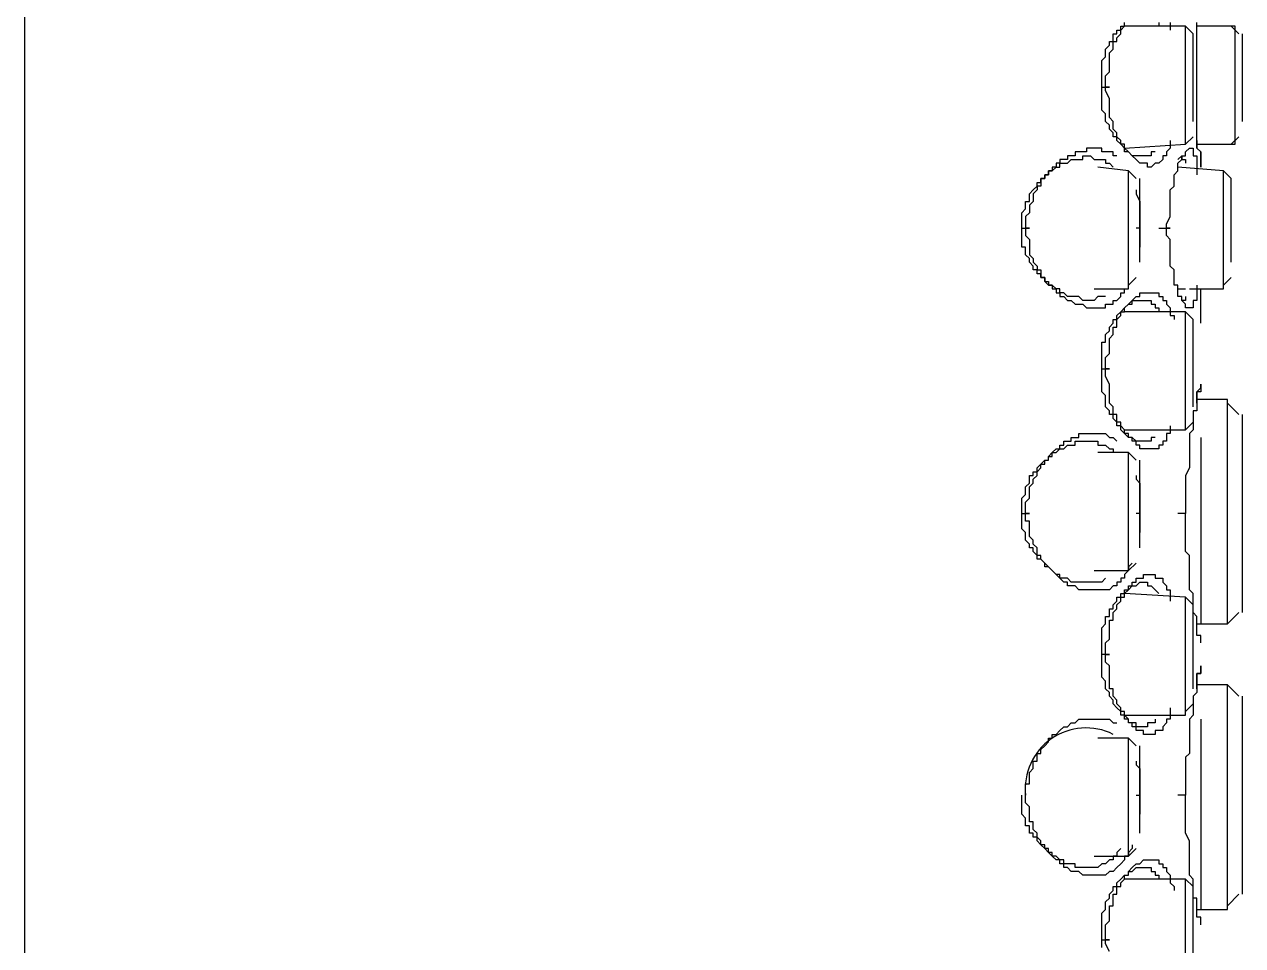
# Model space of a CAD drawing. Extents: x -1585 to -1165, y -4178 to -3881.
# Drawn here: x -1293.24 to -1283.72, y -3980.05 to -3972.85 of the extents above; entities that cross this region are included whole.
import ezdxf

# ---------------------------------------------------------------- set-up
doc = ezdxf.new("R2010")
doc.units = 0
doc.header["$LTSCALE"] = 7
doc.layers.add('DWG', color=7, linetype='CONTINUOUS')

msp = doc.modelspace()

# ---------------------------------------------------------------- linework, layer by layer
at = {"layer": 'DWG'}
for points in [[(-1293.2081, -3967.1498), (-1293.2378, -3967.1796), (-1293.2378, -4033.5221), (-1288.6563, -4033.5221), (-1284.0451, -4033.5221), (-1284.0451, -4008.0561), (-1284.0451, -4008.0263), (-1284.0451, -4007.9966), (-1284.0748, -4007.9966), (-1284.1046, -4007.9668)], [(-1284.4021, -3973.8436), (-1284.4318, -3973.8436), (-1284.4318, -3973.8733), (-1284.4616, -3973.8733), (-1284.4913, -3973.8733), (-1284.5211, -3973.8733), (-1284.5508, -3973.8733), (-1284.5806, -3973.8733), (-1284.6103, -3973.8436), (-1284.6401, -3973.8436), (-1284.6401, -3973.8138), (-1284.6698, -3973.7841), (-1284.6996, -3973.7543), (-1284.6996, -3973.7246), (-1284.7293, -3973.7246), (-1284.7293, -3973.6948), (-1284.7591, -3973.6651), (-1284.7591, -3973.6353), (-1284.7888, -3973.6056), (-1284.7888, -3973.5758), (-1284.7888, -3973.5461), (-1284.8186, -3973.5163), (-1284.8186, -3973.4866), (-1284.8186, -3973.4271), (-1284.8186, -3973.3973), (-1284.8186, -3973.3676), (-1284.8186, -3973.3378), (-1284.7888, -3973.3378), (-1284.7591, -3973.3378), (-1284.7888, -3973.3378), (-1284.7888, -3973.2783), (-1284.7888, -3973.2486), (-1284.7591, -3973.2188), (-1284.7591, -3973.1891), (-1284.7591, -3973.1593), (-1284.7591, -3973.1296), (-1284.7591, -3973.0998), (-1284.7591, -3973.0701), (-1284.7293, -3973.0403), (-1284.7293, -3973.0106), (-1284.7293, -3972.9808), (-1284.6996, -3972.9808), (-1284.6996, -3972.9511), (-1284.6698, -3972.9213), (-1284.6698, -3972.8916), (-1284.6401, -3972.8618), (-1284.6401, -3972.8321)], [(-1284.8186, -3973.3378), (-1284.8186, -3973.3081), (-1284.8186, -3973.2783), (-1284.8186, -3973.2486), (-1284.8186, -3973.2188), (-1284.8186, -3973.1891), (-1284.8186, -3973.1593), (-1284.8186, -3973.1296), (-1284.7888, -3973.0998), (-1284.7888, -3973.0701), (-1284.7888, -3973.0403), (-1284.7591, -3973.0106), (-1284.7591, -3972.9808), (-1284.7293, -3972.9808), (-1284.7293, -3972.9511), (-1284.7293, -3972.9213), (-1284.6996, -3972.9213), (-1284.6996, -3972.8916), (-1284.6698, -3972.8916), (-1284.6698, -3972.8618), (-1284.6401, -3972.8618), (-1284.6401, -3972.8321)], [(-1284.6401, -3973.8138), (-1284.1641, -3973.7841), (-1284.1641, -3973.4568), (-1284.1641, -3972.8618), (-1284.6401, -3972.8618)], [(-1284.3723, -3972.8321), (-1284.3723, -3972.8618)], [(-1284.2831, -3972.8321), (-1284.2831, -3972.8618), (-1284.2831, -3972.8916)], [(-1284.1046, -3973.6056), (-1284.1046, -3973.5758), (-1284.1046, -3973.5461), (-1284.1046, -3973.5163), (-1284.1046, -3973.4866), (-1284.1046, -3973.4568), (-1284.1046, -3973.3973), (-1284.1046, -3973.3378), (-1284.1046, -3973.2486), (-1284.1046, -3973.2188), (-1284.1046, -3973.1891), (-1284.1046, -3973.1593), (-1284.1046, -3973.0998), (-1284.1046, -3973.0701), (-1284.1046, -3973.0403), (-1284.1046, -3973.0106), (-1284.1046, -3972.9808), (-1284.1046, -3972.9511), (-1284.1046, -3972.9213), (-1284.1641, -3972.8618)], [(-1284.0748, -3973.7543), (-1284.0748, -3973.7841), (-1284.0748, -3973.8138), (-1284.0451, -3973.8436), (-1284.0451, -3973.8733), (-1284.0451, -3973.9031), (-1284.0451, -3973.9328), (-1284.0451, -3973.9626), (-1284.0451, -3973.9328), (-1284.0451, -3973.9031), (-1284.0451, -3973.8733), (-1284.0451, -3973.8436), (-1284.0748, -3973.8138), (-1284.0748, -3973.7841), (-1284.0748, -3973.7543), (-1284.0748, -3973.7246), (-1284.0748, -3973.6948), (-1284.0748, -3973.6651), (-1284.0748, -3973.6353), (-1284.0748, -3973.6056), (-1284.0748, -3973.5758), (-1284.0748, -3973.5461), (-1284.0748, -3973.5163), (-1284.0748, -3973.4568), (-1284.0748, -3973.3973), (-1284.0748, -3973.3378), (-1284.0748, -3973.2783), (-1284.0748, -3973.2188), (-1284.0748, -3973.1891), (-1284.0748, -3973.1593), (-1284.0748, -3973.1296), (-1284.0748, -3973.0998), (-1284.0748, -3973.0701), (-1284.0748, -3973.0403), (-1284.0748, -3973.0106), (-1284.0748, -3972.9808), (-1284.0748, -3972.9511), (-1284.0748, -3972.9213), (-1284.0748, -3972.8916), (-1284.0748, -3972.8618), (-1284.0748, -3972.8321)], [(-1284.0748, -3973.7841), (-1283.7773, -3973.7841), (-1283.7773, -3973.4568), (-1283.7773, -3972.8618), (-1284.0748, -3972.8618)], [(-1283.7476, -3972.9213), (-1283.8071, -3972.8618)], [(-1283.7178, -3973.6056), (-1283.7178, -3973.5758), (-1283.7178, -3973.5461), (-1283.7178, -3973.5163), (-1283.7178, -3973.4866), (-1283.7178, -3973.4568), (-1283.7178, -3973.3973), (-1283.7178, -3973.3378), (-1283.7178, -3973.2486), (-1283.7178, -3973.2188), (-1283.7178, -3973.1891), (-1283.7178, -3973.1593), (-1283.7178, -3973.0998), (-1283.7178, -3973.0701), (-1283.7178, -3973.0403), (-1283.7178, -3973.0106), (-1283.7178, -3972.9808), (-1283.7178, -3972.9511), (-1283.7178, -3972.9213)], [(-1284.2831, -3973.7543), (-1284.2831, -3973.7841), (-1284.2831, -3973.8138), (-1284.3128, -3973.8436), (-1284.3128, -3973.8733), (-1284.3426, -3973.8733), (-1284.3426, -3973.9031), (-1284.3723, -3973.9328), (-1284.4021, -3973.9328), (-1284.4318, -3973.9626), (-1284.4616, -3973.9626), (-1284.4616, -3973.9328), (-1284.4913, -3973.9328), (-1284.5211, -3973.9328), (-1284.5508, -3973.9031), (-1284.5806, -3973.8733), (-1284.6103, -3973.8436), (-1284.6401, -3973.8138), (-1284.6401, -3973.7841), (-1284.6698, -3973.7841), (-1284.6698, -3973.7543), (-1284.6996, -3973.7246), (-1284.6996, -3973.6948), (-1284.7293, -3973.6651), (-1284.7293, -3973.6353), (-1284.7293, -3973.6056), (-1284.7591, -3973.5758), (-1284.7591, -3973.5461), (-1284.7591, -3973.5163), (-1284.7591, -3973.4866), (-1284.7591, -3973.4568), (-1284.7591, -3973.4271), (-1284.7888, -3973.3676), (-1284.7888, -3973.3378)], [(-1284.1641, -3973.7841), (-1284.1046, -3973.7246)], [(-1283.8071, -3973.7841), (-1283.7476, -3973.7246)], [(-1284.6996, -3973.8733), (-1284.7293, -3973.8733), (-1284.7293, -3973.8436), (-1284.7591, -3973.8436), (-1284.7888, -3973.8436), (-1284.8186, -3973.8436), (-1284.8186, -3973.8138), (-1284.8483, -3973.8138), (-1284.8781, -3973.8138), (-1284.9078, -3973.8138), (-1284.9376, -3973.8138), (-1284.9376, -3973.8436), (-1284.9673, -3973.8436), (-1284.9971, -3973.8436), (-1285.0268, -3973.8436), (-1285.0268, -3973.8733), (-1285.0566, -3973.8733), (-1285.0863, -3973.8733), (-1285.0863, -3973.9031), (-1285.1161, -3973.9031), (-1285.1458, -3973.9031), (-1285.1458, -3973.9328), (-1285.1756, -3973.9328), (-1285.1756, -3973.9626), (-1285.2053, -3973.9626), (-1285.2053, -3973.9923), (-1285.2351, -3973.9923), (-1285.2351, -3974.0221), (-1285.2648, -3974.0221), (-1285.2648, -3974.0518), (-1285.2946, -3974.0518), (-1285.2946, -3974.0816), (-1285.2946, -3974.1113), (-1285.3243, -3974.1113), (-1285.3243, -3974.1411), (-1285.3541, -3974.1708), (-1285.3541, -3974.2006), (-1285.3541, -3974.2303), (-1285.3838, -3974.2601), (-1285.3838, -3974.2898), (-1285.3838, -3974.3196), (-1285.4136, -3974.3493), (-1285.4136, -3974.3791), (-1285.4136, -3974.4088), (-1285.4136, -3974.4386), (-1285.4136, -3974.4981), (-1285.3838, -3974.5278), (-1285.3838, -3974.5576), (-1285.3838, -3974.5873), (-1285.3838, -3974.6171), (-1285.3838, -3974.6468), (-1285.3541, -3974.6766), (-1285.3541, -3974.7063), (-1285.3243, -3974.7361), (-1285.3243, -3974.7658), (-1285.2946, -3974.7658), (-1285.2946, -3974.7956), (-1285.2946, -3974.8253), (-1285.2648, -3974.8253), (-1285.2648, -3974.8551), (-1285.2351, -3974.8551), (-1285.2351, -3974.8848), (-1285.2053, -3974.8848), (-1285.2053, -3974.9146), (-1285.1756, -3974.9146), (-1285.1756, -3974.9443), (-1285.1458, -3974.9443), (-1285.1458, -3974.9741), (-1285.1161, -3974.9741), (-1285.0863, -3975.0038), (-1285.0566, -3975.0038), (-1285.0268, -3975.0336), (-1284.9971, -3975.0336), (-1284.9673, -3975.0336), (-1284.9376, -3975.0633), (-1284.9078, -3975.0633), (-1284.8781, -3975.0633), (-1284.8483, -3975.0633), (-1284.8186, -3975.0633), (-1284.7888, -3975.0633), (-1284.7888, -3975.0336), (-1284.7591, -3975.0336), (-1284.7293, -3975.0336), (-1284.7293, -3975.0038), (-1284.6996, -3975.0038), (-1284.6698, -3974.9741), (-1284.6698, -3974.9443), (-1284.6401, -3974.9443), (-1284.6401, -3974.9146), (-1284.6103, -3974.9146), (-1284.6103, -3974.8848), (-1284.5508, -3974.8253)], [(-1284.3723, -3974.4386), (-1284.3426, -3974.4386), (-1284.3128, -3974.4386), (-1284.2831, -3974.4386), (-1284.3128, -3974.4386), (-1284.3128, -3974.4088), (-1284.2831, -3974.3493), (-1284.2831, -3974.2898), (-1284.2831, -3974.2601), (-1284.2831, -3974.2303), (-1284.2831, -3974.1708), (-1284.2831, -3974.1411), (-1284.2533, -3974.1113), (-1284.2533, -3974.0816), (-1284.2533, -3974.0518), (-1284.2533, -3974.0221), (-1284.2236, -3973.9923), (-1284.2236, -3973.9626), (-1284.2236, -3973.9328), (-1284.1938, -3973.9031), (-1284.1938, -3973.8733), (-1284.1641, -3973.8733), (-1284.1641, -3973.8436), (-1284.1343, -3973.8138), (-1284.1046, -3973.8138), (-1284.1046, -3973.8436), (-1284.1046, -3973.8733), (-1284.0748, -3973.8733), (-1284.0748, -3973.9031), (-1284.0748, -3973.9328), (-1284.0748, -3973.9626), (-1284.0748, -3973.9923), (-1284.0748, -3974.0221)], [(-1284.1343, -3973.8138), (-1284.1046, -3973.8138), (-1284.1046, -3973.8436), (-1284.1046, -3973.8733)], [(-1285.4433, -3974.4386), (-1285.4433, -3974.4088), (-1285.4433, -3974.3791), (-1285.4433, -3974.3493), (-1285.4433, -3974.3196), (-1285.4136, -3974.2898), (-1285.4136, -3974.2601), (-1285.4136, -3974.2303), (-1285.3838, -3974.2303), (-1285.3838, -3974.2006), (-1285.3838, -3974.1708), (-1285.3541, -3974.1411), (-1285.3243, -3974.1113), (-1285.3243, -3974.0816), (-1285.2946, -3974.0816), (-1285.2946, -3974.0518), (-1285.2648, -3974.0518), (-1285.2648, -3974.0221), (-1285.2351, -3974.0221), (-1285.2351, -3973.9923), (-1285.2053, -3973.9923), (-1285.1756, -3973.9626), (-1285.1458, -3973.9626), (-1285.1458, -3973.9328), (-1285.1161, -3973.9328), (-1285.0863, -3973.9328), (-1285.0566, -3973.9031), (-1285.0268, -3973.9031), (-1284.9971, -3973.9031), (-1284.9673, -3973.9031), (-1284.9673, -3973.8733), (-1284.9376, -3973.8733), (-1284.9078, -3973.8733), (-1284.8781, -3973.9031), (-1284.8483, -3973.9031), (-1284.8186, -3973.9031), (-1284.7888, -3973.9031), (-1284.7888, -3973.9328), (-1284.7591, -3973.9328), (-1284.7293, -3973.9626)], [(-1284.2236, -3973.9031), (-1284.1938, -3973.8733), (-1284.1938, -3973.9031), (-1284.1641, -3973.9031), (-1284.1641, -3973.9328)], [(-1284.0451, -3973.9626), (-1284.0451, -3973.9328)], [(-1284.8781, -3974.9146), (-1284.6103, -3974.9146), (-1284.6103, -3973.9923), (-1284.8483, -3973.9626)], [(-1284.5508, -3974.0518), (-1284.6103, -3973.9923)], [(-1284.1343, -3974.9146), (-1283.8666, -3974.9146), (-1283.8666, -3974.5576), (-1283.8666, -3973.9923), (-1284.2236, -3973.9626)], [(-1283.8071, -3974.7063), (-1283.8071, -3974.6766), (-1283.8071, -3974.6468), (-1283.8071, -3974.6171), (-1283.8071, -3974.5873), (-1283.8071, -3974.5576), (-1283.8071, -3974.5278), (-1283.8071, -3974.4386), (-1283.8071, -3974.3791), (-1283.8071, -3974.3196), (-1283.8071, -3974.2898), (-1283.8071, -3974.2601), (-1283.8071, -3974.2303), (-1283.8071, -3974.2006), (-1283.8071, -3974.1708), (-1283.8071, -3974.1411), (-1283.8071, -3974.1113), (-1283.8071, -3974.0816), (-1283.8071, -3974.0518), (-1283.8666, -3973.9923)], [(-1284.5211, -3974.7063), (-1284.5211, -3974.6766), (-1284.5211, -3974.6468), (-1284.5211, -3974.6171), (-1284.5211, -3974.5873), (-1284.5211, -3974.5576), (-1284.5211, -3974.5278), (-1284.5211, -3974.4386), (-1284.5211, -3974.3791), (-1284.5211, -3974.3196), (-1284.5211, -3974.2898), (-1284.5211, -3974.2601), (-1284.5211, -3974.2303), (-1284.5211, -3974.2006), (-1284.5211, -3974.1708), (-1284.5211, -3974.1411), (-1284.5211, -3974.1113), (-1284.5211, -3974.0816), (-1284.5211, -3974.0518)], [(-1284.5508, -3974.1411), (-1284.5508, -3974.1708), (-1284.5211, -3974.2303), (-1284.5211, -3974.2601), (-1284.5211, -3974.2898), (-1284.5211, -3974.3196), (-1284.5211, -3974.3791), (-1284.5211, -3974.4088), (-1284.5211, -3974.4386), (-1284.5211, -3974.5278), (-1284.5211, -3974.5576), (-1284.5211, -3974.5873)], [(-1284.7888, -3974.9741), (-1284.8186, -3974.9741), (-1284.8483, -3974.9741), (-1284.8781, -3975.0038), (-1284.9078, -3975.0038), (-1284.9376, -3975.0038), (-1284.9673, -3975.0038), (-1284.9971, -3974.9741), (-1285.0268, -3974.9741), (-1285.0566, -3974.9741), (-1285.0863, -3974.9741), (-1285.1161, -3974.9443), (-1285.1458, -3974.9443), (-1285.1458, -3974.9146), (-1285.1756, -3974.9146), (-1285.2053, -3974.8848), (-1285.2351, -3974.8848), (-1285.2648, -3974.8551), (-1285.2648, -3974.8253), (-1285.2946, -3974.8253), (-1285.2946, -3974.7956), (-1285.3243, -3974.7956), (-1285.3243, -3974.7658), (-1285.3541, -3974.7658), (-1285.3541, -3974.7361), (-1285.3838, -3974.7063), (-1285.3838, -3974.6766), (-1285.4136, -3974.6468), (-1285.4136, -3974.6171), (-1285.4136, -3974.5873), (-1285.4433, -3974.5873), (-1285.4433, -3974.5576), (-1285.4433, -3974.5278), (-1285.4433, -3974.4981), (-1285.4433, -3974.4683), (-1285.4433, -3974.4386), (-1285.4136, -3974.4386), (-1285.3838, -3974.4386), (-1285.4136, -3974.4386)], [(-1284.5211, -3974.4386), (-1284.5508, -3974.4386)], [(-1284.0748, -3974.8848), (-1284.0748, -3974.9146), (-1284.0748, -3974.9443), (-1284.0748, -3974.9741), (-1284.0748, -3975.0038), (-1284.1046, -3975.0038), (-1284.1046, -3975.0336), (-1284.1046, -3975.0633), (-1284.1343, -3975.0633), (-1284.1641, -3975.0633), (-1284.1641, -3975.0336), (-1284.1938, -3975.0038), (-1284.1938, -3974.9741), (-1284.2236, -3974.9741), (-1284.2236, -3974.9443), (-1284.2236, -3974.9146), (-1284.2236, -3974.8848), (-1284.2533, -3974.8848), (-1284.2533, -3974.8551), (-1284.2533, -3974.8253), (-1284.2533, -3974.7956), (-1284.2533, -3974.7658), (-1284.2831, -3974.7361), (-1284.2831, -3974.7063), (-1284.2831, -3974.6766), (-1284.2831, -3974.6171), (-1284.2831, -3974.5873), (-1284.2831, -3974.5278), (-1284.3128, -3974.4981), (-1284.3128, -3974.4386)], [(-1283.8666, -3974.8848), (-1283.8071, -3974.8253)], [(-1284.4021, -3976.0748), (-1284.4318, -3976.0748), (-1284.4318, -3976.1046), (-1284.4616, -3976.1046), (-1284.4913, -3976.1046), (-1284.5211, -3976.1046), (-1284.5508, -3976.1046), (-1284.5806, -3976.0748), (-1284.6103, -3976.0748), (-1284.6401, -3976.0451), (-1284.6698, -3976.0153), (-1284.6698, -3975.9856), (-1284.6996, -3975.9856), (-1284.6996, -3975.9558), (-1284.7293, -3975.9261), (-1284.7293, -3975.8963), (-1284.7591, -3975.8963), (-1284.7591, -3975.8666), (-1284.7888, -3975.8368), (-1284.7888, -3975.8071), (-1284.7888, -3975.7476), (-1284.8186, -3975.7178), (-1284.8186, -3975.6881), (-1284.8186, -3975.6583), (-1284.8186, -3975.6286), (-1284.8186, -3975.5988), (-1284.8186, -3975.5393), (-1284.7888, -3975.5393), (-1284.7591, -3975.5393), (-1284.7888, -3975.5393), (-1284.7888, -3975.5096), (-1284.7888, -3975.4798), (-1284.7888, -3975.4501), (-1284.7591, -3975.4203), (-1284.7591, -3975.3906), (-1284.7591, -3975.3608), (-1284.7591, -3975.3311), (-1284.7591, -3975.3013), (-1284.7293, -3975.2716), (-1284.7293, -3975.2418), (-1284.7293, -3975.2121), (-1284.6996, -3975.2121), (-1284.6996, -3975.1823), (-1284.6996, -3975.1526), (-1284.6698, -3975.1228), (-1284.6698, -3975.0931), (-1284.6401, -3975.0931), (-1284.6401, -3975.0633), (-1284.6103, -3975.0336), (-1284.5806, -3975.0038), (-1284.5508, -3974.9741), (-1284.5211, -3974.9741), (-1284.5211, -3974.9443), (-1284.4913, -3974.9443), (-1284.4616, -3974.9443), (-1284.4318, -3974.9443), (-1284.4021, -3974.9443), (-1284.3723, -3974.9443), (-1284.3723, -3974.9741), (-1284.3426, -3974.9741), (-1284.3426, -3975.0038), (-1284.3128, -3975.0038), (-1284.3128, -3975.0336), (-1284.2831, -3975.0633), (-1284.2831, -3975.0931), (-1284.2831, -3975.1228), (-1284.2533, -3975.1228), (-1284.2533, -3975.1526)], [(-1284.2236, -3974.9146), (-1284.1641, -3974.9146)], [(-1284.1641, -3974.9741), (-1284.1641, -3975.0038), (-1284.1938, -3975.0038)], [(-1284.0451, -3975.1823), (-1284.0451, -3974.9146)], [(-1284.8186, -3975.5393), (-1284.8186, -3975.5096), (-1284.8186, -3975.4798), (-1284.8186, -3975.4501), (-1284.8186, -3975.4203), (-1284.8186, -3975.3906), (-1284.8186, -3975.3608), (-1284.8186, -3975.3311), (-1284.7888, -3975.3311), (-1284.7888, -3975.3013), (-1284.7888, -3975.2716), (-1284.7591, -3975.2418), (-1284.7591, -3975.2121), (-1284.7293, -3975.1823), (-1284.7293, -3975.1526), (-1284.6996, -3975.1526), (-1284.6996, -3975.1228), (-1284.6698, -3975.0931), (-1284.6401, -3975.0633), (-1284.6103, -3975.0336), (-1284.5806, -3975.0336), (-1284.5806, -3975.0038), (-1284.5508, -3975.0038), (-1284.5211, -3975.0038), (-1284.4913, -3975.0038), (-1284.4616, -3975.0038), (-1284.4318, -3975.0038), (-1284.4318, -3975.0336), (-1284.4021, -3975.0336), (-1284.4021, -3975.0633), (-1284.3723, -3975.0633), (-1284.3723, -3975.0931)], [(-1284.6401, -3976.0153), (-1284.1641, -3976.0153), (-1284.1641, -3975.6583), (-1284.1641, -3975.0931), (-1284.6401, -3975.0931)], [(-1284.1046, -3975.8368), (-1284.1046, -3975.8071), (-1284.1046, -3975.7773), (-1284.1046, -3975.7476), (-1284.1046, -3975.6881), (-1284.1046, -3975.6583), (-1284.1046, -3975.6286), (-1284.1046, -3975.5393), (-1284.1046, -3975.4798), (-1284.1046, -3975.4501), (-1284.1046, -3975.3906), (-1284.1046, -3975.3608), (-1284.1046, -3975.3311), (-1284.1046, -3975.3013), (-1284.1046, -3975.2716), (-1284.1046, -3975.2418), (-1284.1046, -3975.2121), (-1284.1046, -3975.1823), (-1284.1046, -3975.1526), (-1284.1641, -3975.0931)], [(-1284.2831, -3975.9856), (-1284.2831, -3976.0153), (-1284.2831, -3976.0451), (-1284.3128, -3976.0451), (-1284.3128, -3976.0748), (-1284.3128, -3976.1046), (-1284.3426, -3976.1046), (-1284.3426, -3976.1343), (-1284.3723, -3976.1343), (-1284.3723, -3976.1641), (-1284.4021, -3976.1641), (-1284.4318, -3976.1641), (-1284.4616, -3976.1641), (-1284.4913, -3976.1641), (-1284.5211, -3976.1641), (-1284.5211, -3976.1343), (-1284.5508, -3976.1343), (-1284.5508, -3976.1046), (-1284.5806, -3976.1046), (-1284.5806, -3976.0748), (-1284.6103, -3976.0748), (-1284.6103, -3976.0451), (-1284.6401, -3976.0451), (-1284.6401, -3976.0153), (-1284.6698, -3975.9856), (-1284.6698, -3975.9558), (-1284.6996, -3975.9558), (-1284.6996, -3975.9261), (-1284.6996, -3975.8963), (-1284.7293, -3975.8963), (-1284.7293, -3975.8666), (-1284.7293, -3975.8368), (-1284.7591, -3975.8071), (-1284.7591, -3975.7773), (-1284.7591, -3975.7476), (-1284.7591, -3975.7178), (-1284.7591, -3975.6881), (-1284.7591, -3975.6583), (-1284.7888, -3975.5988), (-1284.7888, -3975.5393)], [(-1284.0748, -3975.8071), (-1284.0748, -3975.7773), (-1284.0748, -3975.7476), (-1284.0748, -3975.7178), (-1284.0451, -3975.6881), (-1284.0451, -3975.6583), (-1284.0451, -3975.6881), (-1284.0451, -3975.7178), (-1284.0748, -3975.7178), (-1284.0748, -3975.7476), (-1284.0748, -3975.7773), (-1284.0748, -3975.8071), (-1284.0748, -3975.8368), (-1284.0748, -3975.8666), (-1284.1046, -3975.8666), (-1284.1046, -3975.8963), (-1284.1046, -3975.9261), (-1284.1046, -3975.9856), (-1284.1046, -3976.0153), (-1284.1343, -3976.0451), (-1284.1343, -3976.1046), (-1284.1343, -3976.1343), (-1284.1343, -3976.1641), (-1284.1343, -3976.2236), (-1284.1343, -3976.2831), (-1284.1343, -3976.3128), (-1284.1641, -3976.3723), (-1284.1641, -3976.4021), (-1284.1641, -3976.4616), (-1284.1641, -3976.5211), (-1284.1641, -3976.5508), (-1284.1641, -3976.6698), (-1284.1938, -3976.6698), (-1284.2236, -3976.6698)], [(-1284.0748, -3977.5326), (-1284.0451, -3977.5326), (-1283.8368, -3977.5326), (-1283.8368, -3975.7773), (-1284.0451, -3975.7773), (-1284.0748, -3975.7773)], [(-1283.7476, -3975.8963), (-1283.8368, -3975.8071)], [(-1283.7178, -3977.4433), (-1283.7178, -3977.4136), (-1283.7178, -3977.3838), (-1283.7178, -3977.3541), (-1283.7178, -3977.3243), (-1283.7178, -3977.2946), (-1283.7178, -3977.2648), (-1283.7178, -3977.2351), (-1283.7178, -3977.2053), (-1283.7178, -3977.1756), (-1283.7178, -3977.1458), (-1283.7178, -3977.1161), (-1283.7178, -3977.0863), (-1283.7178, -3977.0566), (-1283.7178, -3977.0268), (-1283.7178, -3976.9971), (-1283.7178, -3976.9376), (-1283.7178, -3976.9078), (-1283.7178, -3976.8781), (-1283.7178, -3976.8186), (-1283.7178, -3976.7888), (-1283.7178, -3976.7591), (-1283.7178, -3976.6996), (-1283.7178, -3976.6698), (-1283.7178, -3976.6103), (-1283.7178, -3976.5806), (-1283.7178, -3976.5508), (-1283.7178, -3976.5211), (-1283.7178, -3976.4318), (-1283.7178, -3976.4021), (-1283.7178, -3976.3723), (-1283.7178, -3976.3426), (-1283.7178, -3976.2831), (-1283.7178, -3976.2533), (-1283.7178, -3976.2236), (-1283.7178, -3976.1938), (-1283.7178, -3976.1641), (-1283.7178, -3976.1343), (-1283.7178, -3976.1046), (-1283.7178, -3976.0748), (-1283.7178, -3976.0451), (-1283.7178, -3976.0153), (-1283.7178, -3975.9856), (-1283.7178, -3975.9558), (-1283.7178, -3975.9261), (-1283.7178, -3975.8963)], [(-1284.1641, -3976.0153), (-1284.1046, -3975.9558)], [(-1284.7888, -3977.1756), (-1284.8186, -3977.2053), (-1284.8483, -3977.2053), (-1284.8781, -3977.2053), (-1284.9078, -3977.2053), (-1284.9376, -3977.2053), (-1284.9673, -3977.2053), (-1284.9971, -3977.2053), (-1285.0268, -3977.2053), (-1285.0566, -3977.2053), (-1285.0863, -3977.1756), (-1285.1161, -3977.1756), (-1285.1458, -3977.1756), (-1285.1458, -3977.1458), (-1285.1756, -3977.1458), (-1285.2053, -3977.1161), (-1285.2351, -3977.0863), (-1285.2648, -3977.0863), (-1285.2648, -3977.0566), (-1285.2946, -3977.0268), (-1285.3243, -3977.0268), (-1285.3243, -3976.9971), (-1285.3541, -3976.9673), (-1285.3541, -3976.9376), (-1285.3838, -3976.9376), (-1285.3838, -3976.9078), (-1285.4136, -3976.8781), (-1285.4136, -3976.8483), (-1285.4136, -3976.8186), (-1285.4433, -3976.7888), (-1285.4433, -3976.7591), (-1285.4433, -3976.7293), (-1285.4433, -3976.6996), (-1285.4433, -3976.6698), (-1285.4136, -3976.6698), (-1285.3838, -3976.6698), (-1285.4136, -3976.6698), (-1285.4136, -3976.6103), (-1285.4136, -3976.5806), (-1285.3838, -3976.5508), (-1285.3838, -3976.5211), (-1285.3838, -3976.4913), (-1285.3838, -3976.4616), (-1285.3541, -3976.4318), (-1285.3541, -3976.4021), (-1285.3243, -3976.3723), (-1285.3243, -3976.3426), (-1285.2946, -3976.3128), (-1285.2946, -3976.2831), (-1285.2648, -3976.2831), (-1285.2648, -3976.2533), (-1285.2351, -3976.2533), (-1285.2351, -3976.2236), (-1285.2053, -3976.1938), (-1285.1756, -3976.1641), (-1285.1458, -3976.1641), (-1285.1458, -3976.1343), (-1285.1161, -3976.1343), (-1285.1161, -3976.1046), (-1285.0863, -3976.1046), (-1285.0566, -3976.1046), (-1285.0566, -3976.0748), (-1285.0268, -3976.0748), (-1284.9971, -3976.0748), (-1284.9971, -3976.0451), (-1284.9673, -3976.0451), (-1284.9376, -3976.0451), (-1284.9078, -3976.0451), (-1284.8781, -3976.0451), (-1284.8483, -3976.0451), (-1284.8186, -3976.0451), (-1284.7888, -3976.0451), (-1284.7591, -3976.0748), (-1284.7293, -3976.0748), (-1284.6996, -3976.1046)], [(-1285.4433, -3976.6698), (-1285.4433, -3976.6401), (-1285.4433, -3976.6103), (-1285.4433, -3976.5806), (-1285.4433, -3976.5508), (-1285.4136, -3976.5211), (-1285.4136, -3976.4913), (-1285.4136, -3976.4616), (-1285.3838, -3976.4318), (-1285.3838, -3976.4021), (-1285.3838, -3976.3723), (-1285.3541, -3976.3723), (-1285.3541, -3976.3426), (-1285.3243, -3976.3426), (-1285.3243, -3976.3128), (-1285.2946, -3976.2831), (-1285.2648, -3976.2533), (-1285.2351, -3976.2533), (-1285.2351, -3976.2236), (-1285.2053, -3976.2236), (-1285.2053, -3976.1938), (-1285.1756, -3976.1938), (-1285.1458, -3976.1641), (-1285.1161, -3976.1641), (-1285.0863, -3976.1343), (-1285.0566, -3976.1343), (-1285.0268, -3976.1343), (-1285.0268, -3976.1046), (-1284.9971, -3976.1046), (-1284.9673, -3976.1046), (-1284.9376, -3976.1046), (-1284.9078, -3976.1046), (-1284.8781, -3976.1046), (-1284.8483, -3976.1046), (-1284.8483, -3976.1343), (-1284.8186, -3976.1343), (-1284.7888, -3976.1343), (-1284.7591, -3976.1641), (-1284.7293, -3976.1641), (-1284.7293, -3976.1938)], [(-1284.0451, -3976.0748), (-1284.0451, -3977.5326)], [(-1284.8781, -3977.1161), (-1284.6103, -3977.1161), (-1284.6103, -3976.7591), (-1284.6103, -3976.1938), (-1284.8483, -3976.1938)], [(-1284.5508, -3976.2533), (-1284.6103, -3976.1938)], [(-1284.5211, -3976.9376), (-1284.5211, -3976.9078), (-1284.5211, -3976.8781), (-1284.5211, -3976.8483), (-1284.5211, -3976.8186), (-1284.5211, -3976.7591), (-1284.5211, -3976.7293), (-1284.5211, -3976.6698), (-1284.5211, -3976.5806), (-1284.5211, -3976.5508), (-1284.5211, -3976.5211), (-1284.5211, -3976.4913), (-1284.5211, -3976.4318), (-1284.5211, -3976.4021), (-1284.5211, -3976.3723), (-1284.5211, -3976.3426), (-1284.5211, -3976.3128), (-1284.5211, -3976.2831), (-1284.5211, -3976.2533)], [(-1284.5508, -3976.3723), (-1284.5508, -3976.4021), (-1284.5211, -3976.4318), (-1284.5211, -3976.4616), (-1284.5211, -3976.5211), (-1284.5211, -3976.5508), (-1284.5211, -3976.5806), (-1284.5211, -3976.6103), (-1284.5211, -3976.6698), (-1284.5211, -3976.7293), (-1284.5211, -3976.7591), (-1284.5211, -3976.8186)], [(-1284.5806, -3977.0566), (-1284.6103, -3977.0863), (-1284.6103, -3977.1161), (-1284.6401, -3977.1458), (-1284.6401, -3977.1756), (-1284.6698, -3977.1756), (-1284.6698, -3977.2053), (-1284.6996, -3977.2053), (-1284.6996, -3977.2351), (-1284.7293, -3977.2351), (-1284.7591, -3977.2648), (-1284.7888, -3977.2648), (-1284.8186, -3977.2648), (-1284.8483, -3977.2648), (-1284.8781, -3977.2648), (-1284.9078, -3977.2648), (-1284.9376, -3977.2648), (-1284.9673, -3977.2648), (-1284.9971, -3977.2648), (-1285.0268, -3977.2351), (-1285.0566, -3977.2351), (-1285.0863, -3977.2351), (-1285.0863, -3977.2053), (-1285.1161, -3977.2053), (-1285.1458, -3977.1756), (-1285.1756, -3977.1458), (-1285.2053, -3977.1161), (-1285.2351, -3977.0863), (-1285.2648, -3977.0566), (-1285.2946, -3977.0268), (-1285.2946, -3976.9971), (-1285.3243, -3976.9971), (-1285.3243, -3976.9673), (-1285.3243, -3976.9376), (-1285.3541, -3976.9078), (-1285.3541, -3976.8781), (-1285.3838, -3976.8483), (-1285.3838, -3976.8186), (-1285.3838, -3976.7888), (-1285.3838, -3976.7591), (-1285.3838, -3976.7293), (-1285.4136, -3976.7293), (-1285.4136, -3976.6698)], [(-1284.5211, -3976.6698), (-1284.5508, -3976.6698)], [(-1284.0451, -3977.6813), (-1284.0451, -3977.6516), (-1284.0451, -3977.6218), (-1284.0748, -3977.6218), (-1284.0748, -3977.5921), (-1284.0748, -3977.5623), (-1284.0748, -3977.5326), (-1284.0748, -3977.5028), (-1284.0748, -3977.4731), (-1284.1046, -3977.4433), (-1284.1046, -3977.4136), (-1284.1046, -3977.3838), (-1284.1046, -3977.3541), (-1284.1046, -3977.2946), (-1284.1343, -3977.2648), (-1284.1343, -3977.2351), (-1284.1343, -3977.1756), (-1284.1343, -3977.1458), (-1284.1343, -3977.0863), (-1284.1343, -3977.0566), (-1284.1343, -3976.9971), (-1284.1641, -3976.9673), (-1284.1641, -3976.9078), (-1284.1641, -3976.8483), (-1284.1641, -3976.8186), (-1284.1641, -3976.7591), (-1284.1641, -3976.6698)], [(-1284.6103, -3977.1161), (-1284.5508, -3977.0566)], [(-1284.2831, -3978.1871), (-1284.2831, -3978.2168), (-1284.2831, -3978.2466), (-1284.2831, -3978.2763), (-1284.3128, -3978.2763), (-1284.3128, -3978.3061), (-1284.3426, -3978.3358), (-1284.3426, -3978.3656), (-1284.3723, -3978.3656), (-1284.4021, -3978.3656), (-1284.4021, -3978.3953), (-1284.4318, -3978.3953), (-1284.4616, -3978.3953), (-1284.4913, -3978.3953), (-1284.4913, -3978.3656), (-1284.5211, -3978.3656), (-1284.5508, -3978.3656), (-1284.5508, -3978.3358), (-1284.5806, -3978.3358), (-1284.5806, -3978.3061), (-1284.6103, -3978.3061), (-1284.6103, -3978.2763), (-1284.6401, -3978.2466), (-1284.6401, -3978.2168), (-1284.6698, -3978.2168), (-1284.6698, -3978.1871), (-1284.6996, -3978.1573), (-1284.6996, -3978.1276), (-1284.7293, -3978.0978), (-1284.7293, -3978.0681), (-1284.7293, -3978.0383), (-1284.7591, -3978.0383), (-1284.7591, -3978.0086), (-1284.7591, -3977.9788), (-1284.7591, -3977.9491), (-1284.7591, -3977.9193), (-1284.7591, -3977.8896), (-1284.7591, -3977.8598), (-1284.7888, -3977.8301), (-1284.7888, -3977.7706), (-1284.7888, -3977.7111), (-1284.7888, -3977.6813), (-1284.7591, -3977.6516), (-1284.7591, -3977.6218), (-1284.7591, -3977.5921), (-1284.7591, -3977.5623), (-1284.7591, -3977.5326), (-1284.7591, -3977.5028), (-1284.7293, -3977.5028), (-1284.7293, -3977.4731), (-1284.7293, -3977.4433), (-1284.6996, -3977.4136), (-1284.6996, -3977.3838), (-1284.6698, -3977.3541), (-1284.6698, -3977.3243), (-1284.6401, -3977.3243), (-1284.6401, -3977.2946), (-1284.6103, -3977.2648), (-1284.6103, -3977.2351), (-1284.5806, -3977.2351), (-1284.5806, -3977.2053), (-1284.5508, -3977.2053), (-1284.5508, -3977.1756), (-1284.5211, -3977.1756), (-1284.4913, -3977.1756), (-1284.4913, -3977.1458), (-1284.4616, -3977.1458), (-1284.4318, -3977.1458), (-1284.4021, -3977.1458), (-1284.4021, -3977.1756), (-1284.3723, -3977.1756), (-1284.3426, -3977.1756), (-1284.3426, -3977.2053), (-1284.3128, -3977.2351), (-1284.3128, -3977.2648), (-1284.2831, -3977.2648), (-1284.2831, -3977.2946), (-1284.2831, -3977.3243), (-1284.2831, -3977.3541)], [(-1284.7888, -3977.7706), (-1284.7591, -3977.7706), (-1284.7888, -3977.7706), (-1284.8186, -3977.7706), (-1284.8186, -3977.7408), (-1284.8186, -3977.7111), (-1284.8186, -3977.6813), (-1284.8186, -3977.6516), (-1284.8186, -3977.6218), (-1284.8186, -3977.5921), (-1284.8186, -3977.5623), (-1284.7888, -3977.5326), (-1284.7888, -3977.5028), (-1284.7888, -3977.4731), (-1284.7591, -3977.4731), (-1284.7591, -3977.4433), (-1284.7591, -3977.4136), (-1284.7293, -3977.4136), (-1284.7293, -3977.3838), (-1284.6996, -3977.3541), (-1284.6996, -3977.3243), (-1284.6698, -3977.3243), (-1284.6698, -3977.2946), (-1284.6401, -3977.2946), (-1284.6401, -3977.2648), (-1284.6103, -3977.2648), (-1284.5806, -3977.2351), (-1284.5508, -3977.2351), (-1284.5211, -3977.2053), (-1284.4913, -3977.2053), (-1284.4616, -3977.2053), (-1284.4616, -3977.2351), (-1284.4318, -3977.2351), (-1284.4021, -3977.2648), (-1284.3723, -3977.2946)], [(-1284.6401, -3978.2466), (-1284.1641, -3978.2466), (-1284.1641, -3977.3243), (-1284.6401, -3977.2946)], [(-1284.1046, -3978.0383), (-1284.1046, -3978.0086), (-1284.1046, -3977.9788), (-1284.1046, -3977.9491), (-1284.1046, -3977.9193), (-1284.1046, -3977.8896), (-1284.1046, -3977.8598), (-1284.1046, -3977.7706), (-1284.1046, -3977.6813), (-1284.1046, -3977.6516), (-1284.1046, -3977.6218), (-1284.1046, -3977.5921), (-1284.1046, -3977.5623), (-1284.1046, -3977.5326), (-1284.1046, -3977.5028), (-1284.1046, -3977.4731), (-1284.1046, -3977.4433), (-1284.1046, -3977.4136), (-1284.1046, -3977.3838), (-1284.1641, -3977.3243)], [(-1283.8368, -3977.5326), (-1283.7476, -3977.4433)], [(-1284.4021, -3978.2763), (-1284.4021, -3978.3061), (-1284.4318, -3978.3061), (-1284.4616, -3978.3061), (-1284.4616, -3978.3358), (-1284.4913, -3978.3358), (-1284.5211, -3978.3358), (-1284.5508, -3978.3358), (-1284.5508, -3978.3061), (-1284.5806, -3978.3061), (-1284.6103, -3978.3061), (-1284.6103, -3978.2763), (-1284.6401, -3978.2763), (-1284.6401, -3978.2466), (-1284.6698, -3978.2466), (-1284.6698, -3978.2168), (-1284.6996, -3978.1871), (-1284.7293, -3978.1573), (-1284.7293, -3978.1276), (-1284.7591, -3978.0978), (-1284.7591, -3978.0681), (-1284.7888, -3978.0383), (-1284.7888, -3978.0086), (-1284.7888, -3977.9788), (-1284.8186, -3977.9491), (-1284.8186, -3977.9193), (-1284.8186, -3977.8896), (-1284.8186, -3977.8301), (-1284.8186, -3977.8003), (-1284.8186, -3977.7706)], [(-1284.0748, -3978.0383), (-1284.0748, -3978.0086), (-1284.0748, -3977.9788), (-1284.0748, -3977.9491), (-1284.0748, -3977.9193), (-1284.0451, -3977.9193), (-1284.0451, -3977.8896), (-1284.0451, -3977.8598), (-1284.0451, -3977.8896), (-1284.0451, -3977.9193), (-1284.0748, -3977.9193), (-1284.0748, -3977.9491), (-1284.0748, -3977.9788), (-1284.0748, -3978.0086), (-1284.0748, -3978.0383), (-1284.0748, -3978.0681), (-1284.1046, -3978.0978), (-1284.1046, -3978.1276), (-1284.1046, -3978.1573), (-1284.1046, -3978.1871), (-1284.1046, -3978.2466), (-1284.1343, -3978.2763), (-1284.1343, -3978.3061), (-1284.1343, -3978.3656), (-1284.1343, -3978.3953), (-1284.1343, -3978.4548), (-1284.1343, -3978.4846), (-1284.1343, -3978.5441), (-1284.1641, -3978.5738), (-1284.1641, -3978.6333), (-1284.1641, -3978.6928), (-1284.1641, -3978.7226), (-1284.1641, -3978.7821), (-1284.1641, -3978.8713), (-1284.1938, -3978.8713), (-1284.2236, -3978.8713)], [(-1284.0748, -3979.7638), (-1284.0451, -3979.7638), (-1283.8368, -3979.7638), (-1283.8368, -3978.0086), (-1283.7476, -3978.0978)], [(-1283.8368, -3978.0086), (-1284.0451, -3978.0086), (-1284.0748, -3978.0086)], [(-1283.7178, -3979.6448), (-1283.7178, -3979.6151), (-1283.7178, -3979.5853), (-1283.7178, -3979.5556), (-1283.7178, -3979.5258), (-1283.7178, -3979.4961), (-1283.7178, -3979.4663), (-1283.7178, -3979.4366), (-1283.7178, -3979.4068), (-1283.7178, -3979.3771), (-1283.7178, -3979.3473), (-1283.7178, -3979.3176), (-1283.7178, -3979.2878), (-1283.7178, -3979.2283), (-1283.7178, -3979.1986), (-1283.7178, -3979.1688), (-1283.7178, -3979.1391), (-1283.7178, -3979.1093), (-1283.7178, -3979.0201), (-1283.7178, -3978.9903), (-1283.7178, -3978.9606), (-1283.7178, -3978.9308), (-1283.7178, -3978.9011), (-1283.7178, -3978.8713), (-1283.7178, -3978.8416), (-1283.7178, -3978.8118), (-1283.7178, -3978.7821), (-1283.7178, -3978.7226), (-1283.7178, -3978.6631), (-1283.7178, -3978.6333), (-1283.7178, -3978.5738), (-1283.7178, -3978.5441), (-1283.7178, -3978.5143), (-1283.7178, -3978.4846), (-1283.7178, -3978.4548), (-1283.7178, -3978.4251), (-1283.7178, -3978.3953), (-1283.7178, -3978.3656), (-1283.7178, -3978.3358), (-1283.7178, -3978.3061), (-1283.7178, -3978.2763), (-1283.7178, -3978.2466), (-1283.7178, -3978.2168), (-1283.7178, -3978.1871), (-1283.7178, -3978.1573), (-1283.7178, -3978.1276), (-1283.7178, -3978.0978)], [(-1284.1641, -3978.2168), (-1284.1046, -3978.1573)], [(-1284.5806, -3979.2581), (-1284.5806, -3979.2878), (-1284.6103, -3979.3176), (-1284.6103, -3979.3473), (-1284.6401, -3979.3473), (-1284.6401, -3979.3771), (-1284.6698, -3979.4068), (-1284.6996, -3979.4366), (-1284.7293, -3979.4663), (-1284.7591, -3979.4663), (-1284.7888, -3979.4961), (-1284.8186, -3979.4961), (-1284.8483, -3979.4961), (-1284.8781, -3979.4961), (-1284.9078, -3979.4961), (-1284.9376, -3979.4961), (-1284.9673, -3979.4961), (-1284.9971, -3979.4663), (-1285.0268, -3979.4663), (-1285.0566, -3979.4663), (-1285.0863, -3979.4366), (-1285.1161, -3979.4366), (-1285.1161, -3979.4068), (-1285.1458, -3979.4068), (-1285.1458, -3979.3771), (-1285.1756, -3979.3771), (-1285.2053, -3979.3473), (-1285.2351, -3979.3176), (-1285.2351, -3979.2878), (-1285.2648, -3979.2878), (-1285.2648, -3979.2581), (-1285.2946, -3979.2581), (-1285.2946, -3979.2283), (-1285.3243, -3979.1986), (-1285.3243, -3979.1688), (-1285.3541, -3979.1391), (-1285.3541, -3979.1093), (-1285.3541, -3979.0796), (-1285.3838, -3979.0796), (-1285.3838, -3979.0498), (-1285.3838, -3979.0201), (-1285.3838, -3978.9903), (-1285.3838, -3978.9606), (-1285.4136, -3978.9308), (-1285.4136, -3978.8713), (-1285.4136, -3978.8416), (-1285.4136, -3978.8118), (-1285.4136, -3978.7821), (-1285.3838, -3978.7821), (-1285.3838, -3978.7523), (-1285.3838, -3978.7226), (-1285.3838, -3978.6928), (-1285.3541, -3978.6631), (-1285.3541, -3978.6333), (-1285.3541, -3978.6036), (-1285.3243, -3978.6036), (-1285.3243, -3978.5738), (-1285.3243, -3978.5441), (-1285.2946, -3978.5441), (-1285.2946, -3978.5143), (-1285.2648, -3978.4846), (-1285.2351, -3978.4548), (-1285.2351, -3978.4251), (-1285.2053, -3978.4251), (-1285.2053, -3978.3953), (-1285.1756, -3978.3953), (-1285.1458, -3978.3656), (-1285.1161, -3978.3358), (-1285.0863, -3978.3358), (-1285.0566, -3978.3061), (-1285.0268, -3978.3061), (-1284.9971, -3978.2763), (-1284.9673, -3978.2763), (-1284.9376, -3978.2763), (-1284.9078, -3978.2763), (-1284.8781, -3978.2763), (-1284.8483, -3978.2763), (-1284.8186, -3978.2763), (-1284.7888, -3978.2763), (-1284.7591, -3978.2763), (-1284.7293, -3978.3061), (-1284.6996, -3978.3061)], [(-1284.0451, -3978.2763), (-1284.0451, -3979.7638)], [(-1284.8781, -3979.3473), (-1284.6103, -3979.3473), (-1284.6103, -3978.9903), (-1284.6103, -3978.4251), (-1284.8483, -3978.4251)], [(-1284.5508, -3978.4846), (-1284.6103, -3978.4251)], [(-1284.5211, -3979.1688), (-1284.5211, -3979.1391), (-1284.5211, -3979.1093), (-1284.5211, -3979.0796), (-1284.5211, -3979.0201), (-1284.5211, -3978.9903), (-1284.5211, -3978.9606), (-1284.5211, -3978.8713), (-1284.5211, -3978.8118), (-1284.5211, -3978.7821), (-1284.5211, -3978.7226), (-1284.5211, -3978.6928), (-1284.5211, -3978.6631), (-1284.5211, -3978.6333), (-1284.5211, -3978.6036), (-1284.5211, -3978.5738), (-1284.5211, -3978.5441), (-1284.5211, -3978.5143), (-1284.5211, -3978.4846)], [(-1284.5508, -3978.6036), (-1284.5508, -3978.6333), (-1284.5211, -3978.6631), (-1284.5211, -3978.6928), (-1284.5211, -3978.7226), (-1284.5211, -3978.7821), (-1284.5211, -3978.8118), (-1284.5211, -3978.8416), (-1284.5211, -3978.8713)], [(-1284.6698, -3979.2878), (-1284.6996, -3979.3176), (-1284.6996, -3979.3473), (-1284.7293, -3979.3473), (-1284.7293, -3979.3771), (-1284.7591, -3979.3771), (-1284.7888, -3979.4068), (-1284.8186, -3979.4068), (-1284.8483, -3979.4366), (-1284.8781, -3979.4366), (-1284.9078, -3979.4366), (-1284.9376, -3979.4366), (-1284.9673, -3979.4366), (-1284.9971, -3979.4366), (-1285.0268, -3979.4366), (-1285.0268, -3979.4068), (-1285.0566, -3979.4068), (-1285.0863, -3979.4068), (-1285.1161, -3979.4068), (-1285.1161, -3979.3771), (-1285.1458, -3979.3771), (-1285.1756, -3979.3473), (-1285.2053, -3979.3473), (-1285.2053, -3979.3176), (-1285.2351, -3979.3176), (-1285.2648, -3979.2878), (-1285.2946, -3979.2581), (-1285.3243, -3979.2283), (-1285.3243, -3979.1986), (-1285.3541, -3979.1986), (-1285.3541, -3979.1688), (-1285.3838, -3979.1688), (-1285.3838, -3979.1391), (-1285.3838, -3979.1093), (-1285.4136, -3979.1093), (-1285.4136, -3979.0796), (-1285.4136, -3979.0498), (-1285.4433, -3979.0201), (-1285.4433, -3978.9903), (-1285.4433, -3978.9606), (-1285.4433, -3978.9308), (-1285.4433, -3978.9011), (-1285.4433, -3978.8713)], [(-1284.5508, -3978.8713), (-1284.5211, -3978.8713), (-1284.5211, -3978.9606), (-1284.5211, -3978.9903), (-1284.5211, -3979.0201)], [(-1284.0451, -3979.8828), (-1284.0451, -3979.8531), (-1284.0451, -3979.8233), (-1284.0748, -3979.8233), (-1284.0748, -3979.7936), (-1284.0748, -3979.7638), (-1284.0748, -3979.7341), (-1284.0748, -3979.7043), (-1284.0748, -3979.6746), (-1284.1046, -3979.6746), (-1284.1046, -3979.6448), (-1284.1046, -3979.5853), (-1284.1046, -3979.5556), (-1284.1046, -3979.5258), (-1284.1343, -3979.4961), (-1284.1343, -3979.4366), (-1284.1343, -3979.4068), (-1284.1343, -3979.3473), (-1284.1343, -3979.3176), (-1284.1343, -3979.2581), (-1284.1343, -3979.2283), (-1284.1641, -3979.1688), (-1284.1641, -3979.1391), (-1284.1641, -3979.0796), (-1284.1641, -3979.0201), (-1284.1641, -3978.9903), (-1284.1641, -3978.8713)], [(-1284.6103, -3979.3473), (-1284.5508, -3979.2878)], [(-1284.8186, -3980.0613), (-1284.8186, -3980.0316), (-1284.8186, -3980.0018), (-1284.7888, -3980.0018), (-1284.7591, -3980.0018), (-1284.7888, -3980.0018), (-1284.7888, -3979.9423), (-1284.7888, -3979.9126), (-1284.7888, -3979.8828), (-1284.7591, -3979.8531), (-1284.7591, -3979.8233), (-1284.7591, -3979.7936), (-1284.7591, -3979.7638), (-1284.7591, -3979.7341), (-1284.7293, -3979.7341), (-1284.7293, -3979.7043), (-1284.7293, -3979.6746), (-1284.7293, -3979.6448), (-1284.6996, -3979.6448), (-1284.6996, -3979.6151), (-1284.6996, -3979.5853), (-1284.6698, -3979.5853), (-1284.6698, -3979.5556), (-1284.6401, -3979.5258), (-1284.6401, -3979.4961), (-1284.6103, -3979.4961), (-1284.6103, -3979.4663), (-1284.5806, -3979.4366), (-1284.5508, -3979.4068), (-1284.5211, -3979.4068), (-1284.4913, -3979.3771), (-1284.4616, -3979.3771), (-1284.4318, -3979.3771), (-1284.4021, -3979.3771), (-1284.3723, -3979.3771), (-1284.3723, -3979.4068), (-1284.3426, -3979.4068), (-1284.3426, -3979.4366), (-1284.3128, -3979.4366), (-1284.3128, -3979.4663), (-1284.2831, -3979.4961), (-1284.2831, -3979.5258), (-1284.2831, -3979.5556), (-1284.2533, -3979.5853), (-1284.2533, -3979.6151)], [(-1284.8186, -3980.0018), (-1284.8186, -3979.9721), (-1284.8186, -3979.9423), (-1284.8186, -3979.9126), (-1284.8186, -3979.8828), (-1284.8186, -3979.8531), (-1284.8186, -3979.8233), (-1284.8186, -3979.7936), (-1284.7888, -3979.7638), (-1284.7888, -3979.7341), (-1284.7888, -3979.7043), (-1284.7591, -3979.6746), (-1284.7591, -3979.6448), (-1284.7293, -3979.6151), (-1284.7293, -3979.5853), (-1284.6996, -3979.5853), (-1284.6996, -3979.5556), (-1284.6698, -3979.5258), (-1284.6401, -3979.4961), (-1284.6103, -3979.4961), (-1284.6103, -3979.4663), (-1284.5806, -3979.4663), (-1284.5508, -3979.4366), (-1284.5211, -3979.4366), (-1284.4913, -3979.4366), (-1284.4616, -3979.4366), (-1284.4318, -3979.4366), (-1284.4318, -3979.4663), (-1284.4021, -3979.4663), (-1284.4021, -3979.4961), (-1284.3723, -3979.4961), (-1284.3723, -3979.5258)], [(-1284.6401, -3980.4481), (-1284.1641, -3980.4481), (-1284.1641, -3980.0911), (-1284.1641, -3979.5258), (-1284.6401, -3979.5258)], [(-1284.1046, -3980.2696), (-1284.1046, -3980.2398), (-1284.1046, -3980.2101), (-1284.1046, -3980.1803), (-1284.1046, -3980.1506), (-1284.1046, -3980.0911), (-1284.1046, -3980.0613), (-1284.1046, -3980.0018), (-1284.1046, -3979.9126), (-1284.1046, -3979.8828), (-1284.1046, -3979.8531), (-1284.1046, -3979.7936), (-1284.1046, -3979.7638), (-1284.1046, -3979.7341), (-1284.1046, -3979.7043), (-1284.1046, -3979.6746), (-1284.1046, -3979.6448), (-1284.1046, -3979.6151), (-1284.1046, -3979.5853), (-1284.1641, -3979.5258)], [(-1283.8368, -3979.7341), (-1283.7476, -3979.6448)], [(-1284.7591, -3980.0911), (-1284.7888, -3980.0316), (-1284.7888, -3980.0018)]]:
    msp.add_lwpolyline(points, dxfattribs=at)
msp.add_arc((-1284.9417, -3978.8198), 0.4747, 63.41772, 186.23126, dxfattribs=at)

doc.saveas('drawing.dxf')
